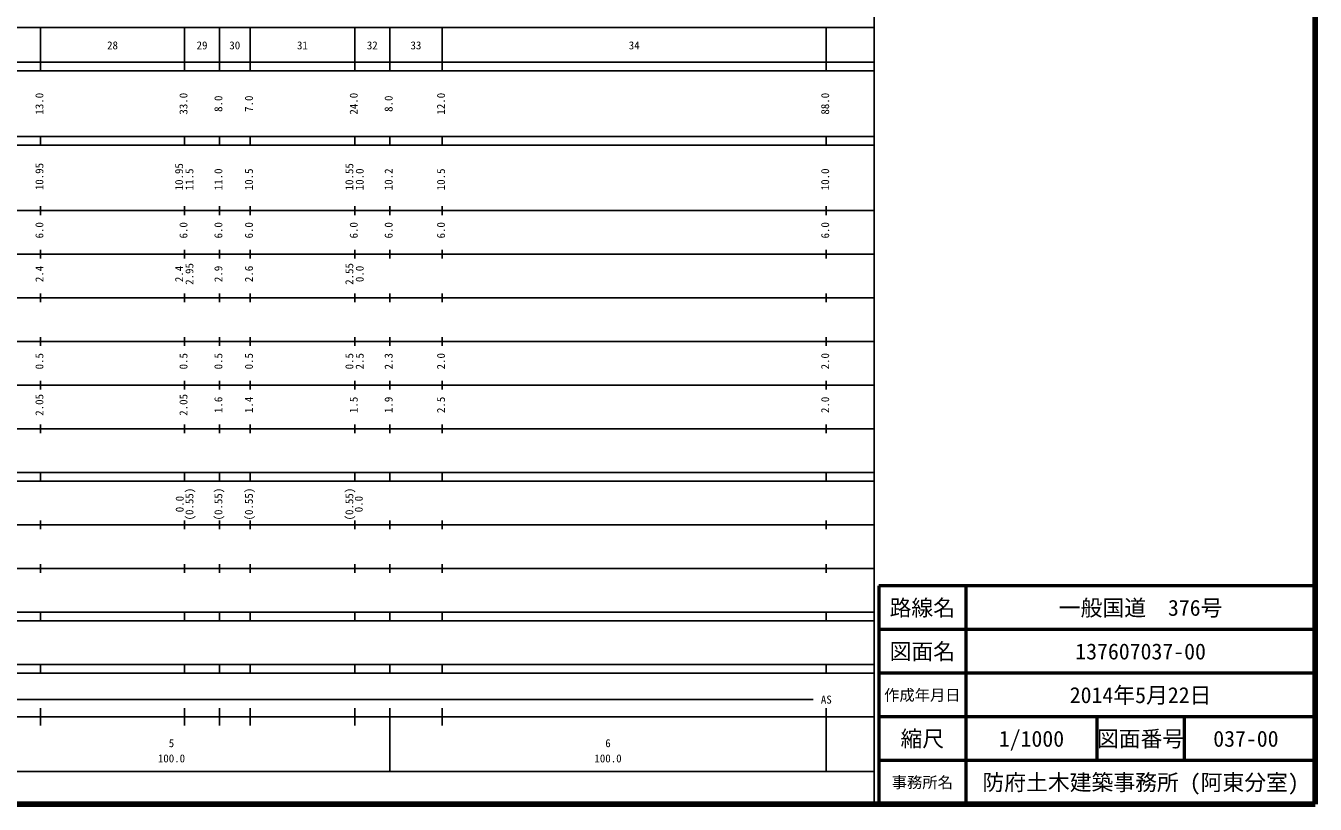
# Model space of a CAD drawing. Units: millimetres on the paper, enlarged 1000 times. Extents: x 40000 to 680000, y 20000 to 380000.
# Drawn here: x 384625 to 680000, y 20000 to 198357 of the extents above; entities that cross this region are included whole.
import ezdxf
from ezdxf.enums import TextEntityAlignment as Align

# ---------------------------------------------------------------- set-up
doc = ezdxf.new("R2010")
doc.units = ezdxf.units.MM
doc.header["$LTSCALE"] = 1000
for name, color, linetype, lineweight in [('M-TTL', 2, 'Continuous', 140), ('M-TTL-BAND', 7, 'Continuous', 25), ('M-TTL-FRAM', 2, 'Continuous', 50), ('M-TTL-LINE', 7, 'Continuous', 50)]:
    doc.layers.add(name, color=color, linetype=linetype, lineweight=lineweight)
doc.layers.add('M-TTL-TXT', color=7, linetype='Continuous')
doc.styles.add('ＭＳ ゴシック', font='')
doc.styles.get('ＭＳ ゴシック').set_extended_font_data('MS Gothic')

msp = doc.modelspace()

# ---------------------------------------------------------------- linework, layer by layer
at = {"layer": 'M-TTL'}
for p, q in [((680000, 20000), (680000, 380000)), ((40000, 20000), (680000, 20000))]:
    msp.add_line(p, q, dxfattribs=at)
at = {"layer": 'M-TTL-BAND'}
for p, q in [((579000, 20000), (579000, 370000)), ((68000, 198000), (579000, 198000)), ((388000, 188000), (388000, 198000)), ((421000, 188000), (421000, 198000)), ((429000, 188000), (429000, 198000)), ((436000, 188000), (436000, 198000)), ((460000, 188000), (460000, 198000)), ((468000, 188000), (468000, 198000)), ((480000, 188000), (480000, 198000)), ((568000, 188000), (568000, 198000)), ((40000, 190000), (579000, 190000)), ((40000, 188000), (579000, 188000)), ((40000, 173000), (579000, 173000)), ((388000, 171000), (388000, 173000)), ((421000, 171000), (421000, 173000)), ((429000, 171000), (429000, 173000)), ((436000, 171000), (436000, 173000)), ((460000, 171000), (460000, 173000)), ((468000, 171000), (468000, 173000)), ((480000, 171000), (480000, 173000)), ((568000, 171000), (568000, 173000)), ((40000, 171000), (579000, 171000)), ((388000, 155000), (388000, 157000)), ((421000, 155000), (421000, 157000)), ((429000, 155000), (429000, 157000)), ((436000, 155000), (436000, 157000)), ((460000, 155000), (460000, 157000)), ((468000, 155000), (468000, 157000)), ((480000, 155000), (480000, 157000)), ((568000, 155000), (568000, 157000)), ((40000, 156000), (579000, 156000)), ((46000, 146000), (579000, 146000)), ((388000, 145000), (388000, 147000)), ((421000, 145000), (421000, 147000)), ((429000, 145000), (429000, 147000)), ((436000, 145000), (436000, 147000)), ((460000, 145000), (460000, 147000)), ((468000, 145000), (468000, 147000)), ((480000, 145000), (480000, 147000)), ((568000, 145000), (568000, 147000)), ((52000, 136000), (579000, 136000)), ((388000, 135000), (388000, 137000)), ((421000, 135000), (421000, 137000)), ((429000, 135000), (429000, 137000)), ((436000, 135000), (436000, 137000)), ((460000, 135000), (460000, 137000)), ((468000, 135000), (468000, 137000)), ((480000, 135000), (480000, 137000)), ((568000, 135000), (568000, 137000)), ((46000, 126000), (579000, 126000)), ((388000, 125000), (388000, 127000)), ((421000, 125000), (421000, 127000)), ((429000, 125000), (429000, 127000)), ((436000, 125000), (436000, 127000)), ((460000, 125000), (460000, 127000)), ((468000, 125000), (468000, 127000)), ((480000, 125000), (480000, 127000)), ((568000, 125000), (568000, 127000)), ((52000, 116000), (579000, 116000)), ((388000, 115000), (388000, 117000)), ((421000, 115000), (421000, 117000)), ((429000, 115000), (429000, 117000)), ((436000, 115000), (436000, 117000)), ((460000, 115000), (460000, 117000)), ((468000, 115000), (468000, 117000)), ((480000, 115000), (480000, 117000)), ((568000, 115000), (568000, 117000)), ((388000, 105000), (388000, 107000)), ((421000, 105000), (421000, 107000)), ((429000, 105000), (429000, 107000)), ((436000, 105000), (436000, 107000)), ((460000, 105000), (460000, 107000)), ((468000, 105000), (468000, 107000)), ((480000, 105000), (480000, 107000)), ((568000, 105000), (568000, 107000)), ((46000, 106000), (579000, 106000)), ((40000, 96000), (579000, 96000)), ((388000, 94000), (388000, 96000)), ((421000, 94000), (421000, 96000)), ((429000, 94000), (429000, 96000)), ((436000, 94000), (436000, 96000)), ((460000, 94000), (460000, 96000)), ((468000, 94000), (468000, 96000)), ((480000, 94000), (480000, 96000)), ((568000, 94000), (568000, 96000)), ((40000, 94000), (579000, 94000)), ((49000, 84000), (579000, 84000)), ((388000, 83000), (388000, 85000)), ((421000, 83000), (421000, 85000)), ((429000, 83000), (429000, 85000)), ((436000, 83000), (436000, 85000)), ((460000, 83000), (460000, 85000)), ((468000, 83000), (468000, 85000)), ((480000, 83000), (480000, 85000)), ((568000, 83000), (568000, 85000)), ((40000, 74000), (579000, 74000)), ((388000, 73000), (388000, 75000)), ((421000, 73000), (421000, 75000)), ((429000, 73000), (429000, 75000)), ((436000, 73000), (436000, 75000)), ((460000, 73000), (460000, 75000)), ((468000, 73000), (468000, 75000)), ((480000, 73000), (480000, 75000)), ((568000, 73000), (568000, 75000)), ((40000, 64000), (579000, 64000)), ((388000, 62000), (388000, 64000)), ((421000, 62000), (421000, 64000)), ((429000, 62000), (429000, 64000)), ((436000, 62000), (436000, 64000)), ((460000, 62000), (460000, 64000)), ((468000, 62000), (468000, 64000)), ((480000, 62000), (480000, 64000)), ((568000, 62000), (568000, 64000)), ((40000, 62000), (579000, 62000)), ((40000, 52000), (579000, 52000)), ((388000, 50000), (388000, 52000)), ((421000, 50000), (421000, 52000)), ((429000, 50000), (429000, 52000)), ((436000, 50000), (436000, 52000)), ((460000, 50000), (460000, 52000)), ((468000, 50000), (468000, 52000)), ((480000, 50000), (480000, 52000)), ((568000, 50000), (568000, 52000)), ((40000, 50000), (579000, 50000)), ((71000, 44000), (565000, 44000)), ((388000, 38000), (388000, 42000)), ((421000, 38000), (421000, 42000)), ((429000, 38000), (429000, 42000)), ((436000, 38000), (436000, 42000)), ((460000, 38000), (460000, 42000)), ((468000, 27500), (468000, 42000)), ((480000, 38000), (480000, 42000)), ((568000, 27500), (568000, 42000)), ((40000, 40000), (579000, 40000)), ((68000, 27500), (579000, 27500))]:
    msp.add_line(p, q, dxfattribs=at)
at = {"layer": 'M-TTL-FRAM'}
for p, q in [((680000, 70000), (580000, 70000)), ((580000, 70000), (580000, 20000))]:
    msp.add_line(p, q, dxfattribs=at)
at = {"layer": 'M-TTL-LINE'}
for p, q in [((600000, 70000), (600000, 20000)), ((680000, 60000), (580000, 60000)), ((680000, 50000), (580000, 50000)), ((680000, 40000), (580000, 40000)), ((630000, 40000), (630000, 30000)), ((650000, 40000), (650000, 30000)), ((680000, 30000), (580000, 30000))]:
    msp.add_line(p, q, dxfattribs=at)

# ---------------------------------------------------------------- texts
at = {"layer": 'M-TTL-BAND', "style": 'ＭＳ ゴシック'}
for s, p in [('28', (404500, 192405)), ('29', (425000, 192405)), ('30', (432500, 192405)), ('31', (448000, 192405)), ('32', (464000, 192405)), ('33', (474000, 192405)), ('34', (524000, 192405)), ('AS', (568000, 42500)), ('5', (418000, 32523)), ('6', (518000, 32523)), ('100.0', (418000, 29033)), ('100.0', (518000, 29033))]:
    msp.add_text(s, height=1833, dxfattribs=at).set_placement(p, align=Align.BOTTOM_CENTER)
for s, p in [('13.0', (389201, 180500)), ('33.0', (422201, 180500)), ('8.0', (430201, 180500)), ('7.0', (437201, 180500)), ('24.0', (461201, 180500)), ('8.0', (469201, 180500)), ('12.0', (481201, 180500)), ('88.0', (569201, 180500)), ('10.95', (389201, 163815)), ('10.95', (421201, 163768)), ('11.5', (423571, 163174)), ('11.0', (430201, 163174)), ('10.5', (437201, 163174)), ('10.55', (460201, 163768)), ('10.0', (462571, 163174)), ('10.2', (469201, 163174)), ('10.5', (481201, 163174)), ('10.0', (569201, 163174)), ('6.0', (389201, 151500)), ('6.0', (422201, 151500)), ('6.0', (430201, 151500)), ('6.0', (437201, 151500)), ('6.0', (461201, 151500)), ('6.0', (469201, 151500)), ('6.0', (481201, 151500)), ('6.0', (569201, 151500)), ('2.4', (389201, 141500)), ('2.4', (421201, 141500)), ('2.95', (423571, 141500)), ('2.9', (430201, 141500)), ('2.6', (437201, 141500)), ('2.55', (460201, 141500)), ('0.0', (462571, 141500)), ('0.5', (389201, 121500)), ('0.5', (422201, 121500)), ('0.5', (430201, 121500)), ('0.5', (437201, 121500)), ('0.5', (460201, 121500)), ('2.5', (462571, 121500)), ('2.3', (469201, 121500)), ('2.0', (481201, 121500)), ('2.0', (569201, 121500)), ('2.05', (389201, 111500)), ('2.05', (422201, 111500)), ('1.6', (430201, 111500)), ('1.4', (437201, 111500)), ('1.5', (461201, 111500)), ('1.9', (469201, 111500)), ('2.5', (481201, 111500)), ('2.0', (569201, 111500)), ('(0.55)', (423571, 88764)), ('(0.55)', (430201, 88764)), ('(0.55)', (437201, 88764)), ('(0.55)', (460201, 88764)), ('0.0', (421329, 88764)), ('0.0', (462354, 88764))]:
    msp.add_text(s, height=1833, rotation=90, dxfattribs=at).set_placement(p, align=Align.BOTTOM_CENTER)
at = {"layer": 'M-TTL-TXT', "style": 'ＭＳ ゴシック'}
for s, height, p in [('路線名', 3666, (590000, 65000)), ('路線名', 3666, (590000, 65000)), ('一般国道\u3000376号', 3666, (640000, 65000)), ('図面名', 3666, (590000, 55000)), ('図面名', 3666, (590000, 55000)), ('137607037-00', 3666, (640000, 55000)), ('2014年5月22日', 3666, (640000, 45000)), ('作成年月日', 2566, (590000, 45000)), ('作成年月日', 2566, (590000, 45000)), ('縮尺', 3666, (590000, 35000)), ('縮尺', 3666, (590000, 35000)), ('1/1000', 3666, (615000, 35000)), ('図面番号', 3666, (640000, 35000)), ('図面番号', 3666, (640000, 35000)), ('037-00', 3666, (664125, 35000)), ('事務所名', 2566, (590000, 25000)), ('事務所名', 2566, (590000, 25000)), ('防府土木建築事務所 (阿東分室)', 3666, (640000, 25000))]:
    msp.add_text(s, height=height, dxfattribs=at).set_placement(p, align=Align.MIDDLE_CENTER)

doc.saveas('drawing.dxf')
